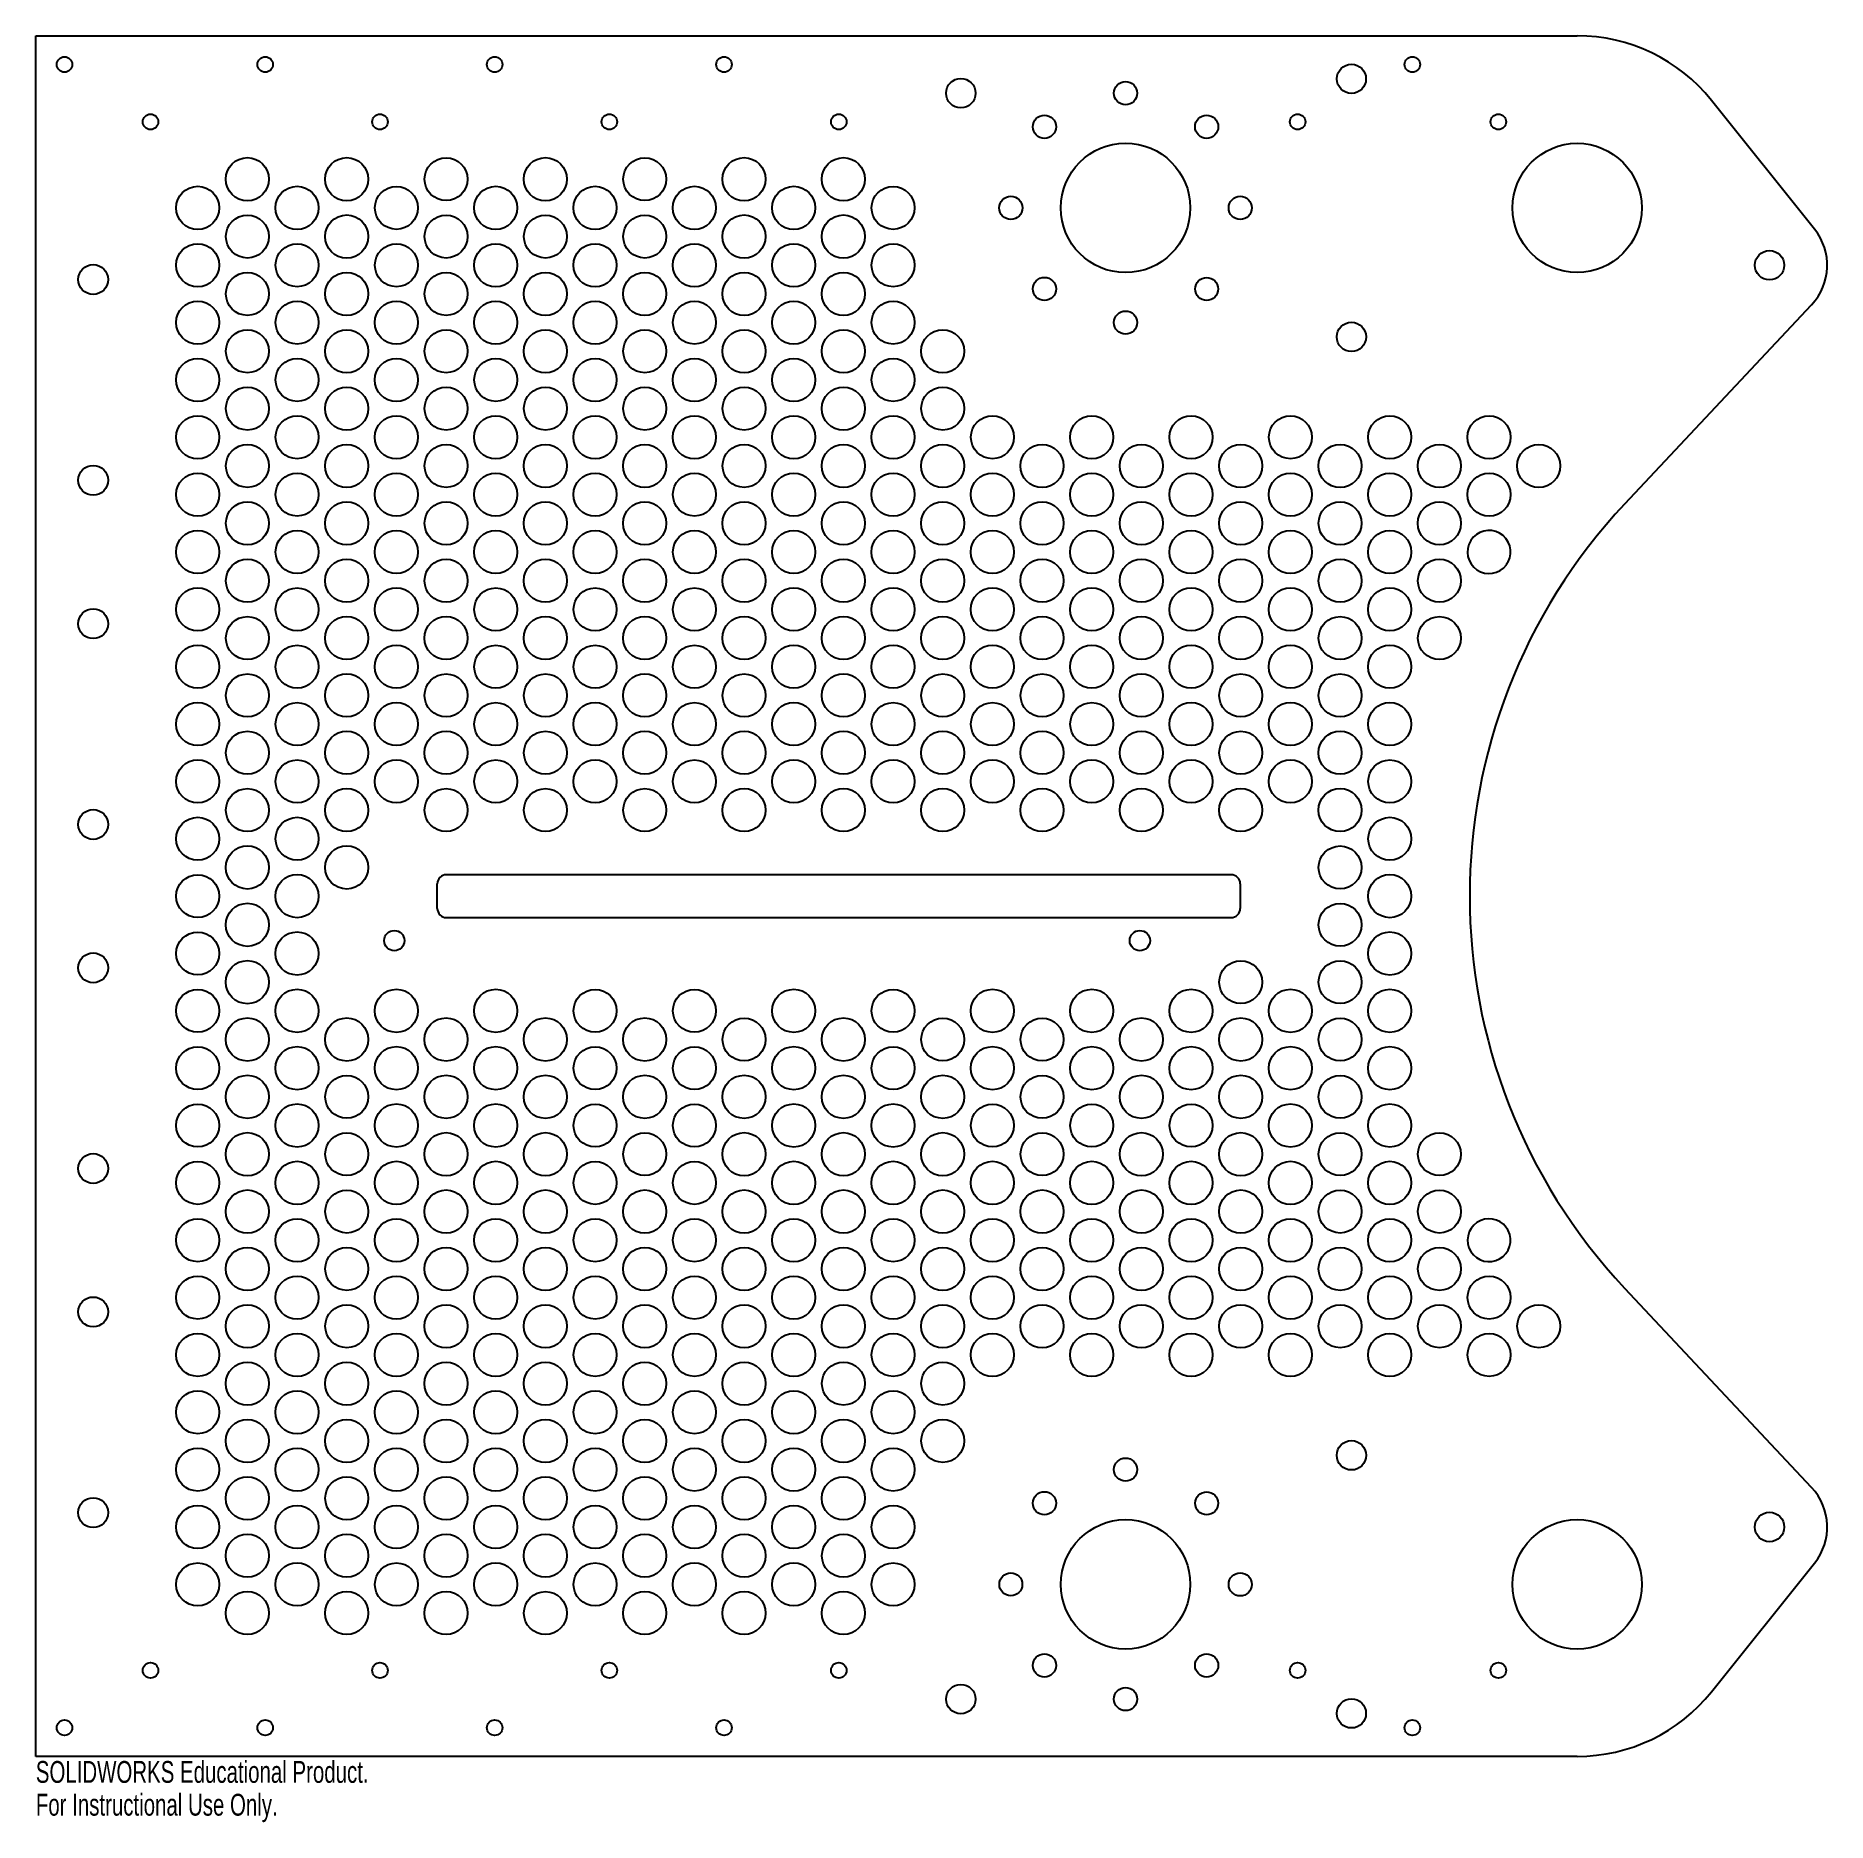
# Model space of a CAD drawing. Header units: inches. Extents: x -8.5 to 7.1, y -8.1 to 7.5.
import ezdxf

# ---------------------------------------------------------------- set-up
doc = ezdxf.new("R2010")
doc.units = ezdxf.units.IN
doc.header["$MEASUREMENT"] = 0
doc.styles.add('SLDTEXTSTYLE0', font='TXT', dxfattribs={"width": 0.7})

msp = doc.modelspace()

# ---------------------------------------------------------------- linework, layer by layer
at = {"color": 7, "linetype": 'Continuous', "lineweight": 25}
for p, q in [((-8.5, -7.5), (-8.5, 7.5)), ((-8.5, 7.5), (4.937, 7.5)), ((7.007, 5.814), (6.108, 6.937)), ((5.353, 3.42), (6.981, 5.156)), ((-4.92, 0.188), (1.92, 0.188)), ((-5, -0.107), (-5, 0.107)), ((2, 0.107), (2, -0.107)), ((1.92, -0.188), (-4.92, -0.188)), ((6.981, -5.156), (5.353, -3.42)), ((6.108, -6.937), (7.007, -5.814)), ((4.937, -7.5), (-8.5, -7.5))]:
    msp.add_line(p, q, dxfattribs=at)
for centre, radius in [((-8.25, 7.25), 0.0675), ((-6.5, 7.25), 0.0675), ((-4.5, 7.25), 0.0675), ((-2.5, 7.25), 0.0675), ((2.969, 7.125), 0.127), ((3.5, 7.25), 0.0675), ((-0.436, 7), 0.128), ((1, 7), 0.101), ((-7.5, 6.75), 0.0675), ((-5.5, 6.75), 0.0675), ((-3.5, 6.75), 0.0675), ((-1.5, 6.75), 0.0675), ((0.293, 6.707), 0.101), ((1.707, 6.707), 0.101), ((2.5, 6.75), 0.0675), ((4.25, 6.75), 0.0675), ((1, 6), 0.564), ((4.937, 6), 0.563), ((-6.656, 6.25), 0.188), ((-5.79, 6.25), 0.188), ((-4.924, 6.25), 0.187), ((-4.058, 6.25), 0.188), ((-3.192, 6.25), 0.187), ((-2.326, 6.25), 0.188), ((-1.46, 6.25), 0.188), ((-7.089, 6), 0.188), ((-6.223, 6), 0.188), ((-5.357, 6), 0.187), ((-4.491, 6), 0.188), ((-3.625, 6), 0.188), ((-2.759, 6), 0.188), ((-1.893, 6), 0.188), ((-1.027, 6), 0.187), ((0, 6), 0.101), ((2, 6), 0.101), ((-6.656, 5.75), 0.187), ((-5.79, 5.75), 0.188), ((-4.924, 5.75), 0.187), ((-4.058, 5.75), 0.187), ((-3.192, 5.75), 0.187), ((-2.326, 5.75), 0.188), ((-1.46, 5.75), 0.188), ((-7.089, 5.5), 0.188), ((-6.223, 5.5), 0.187), ((-5.357, 5.5), 0.187), ((-4.491, 5.5), 0.188), ((-3.625, 5.5), 0.188), ((-2.759, 5.5), 0.188), ((-1.893, 5.5), 0.188), ((-1.027, 5.5), 0.187), ((6.614, 5.5), 0.128), ((-8, 5.375), 0.13), ((-6.656, 5.25), 0.187), ((-5.79, 5.25), 0.188), ((-4.924, 5.25), 0.187), ((-4.058, 5.25), 0.188), ((-3.192, 5.25), 0.188), ((-2.326, 5.25), 0.188), ((-1.46, 5.25), 0.188), ((0.293, 5.293), 0.101), ((1.707, 5.293), 0.1), ((-7.089, 5), 0.188), ((-6.223, 5), 0.187), ((-5.357, 5), 0.188), ((-4.491, 5), 0.188), ((-3.625, 5), 0.188), ((-2.759, 5), 0.187), ((-1.893, 5), 0.188), ((-1.027, 5), 0.187), ((1, 5), 0.101), ((2.969, 4.875), 0.128), ((-6.656, 4.75), 0.187), ((-5.79, 4.75), 0.188), ((-4.924, 4.75), 0.187), ((-4.058, 4.75), 0.188), ((-3.192, 4.75), 0.187), ((-2.326, 4.75), 0.188), ((-1.46, 4.75), 0.188), ((-0.594, 4.75), 0.188), ((-7.089, 4.5), 0.188), ((-6.223, 4.5), 0.187), ((-5.357, 4.5), 0.188), ((-4.491, 4.5), 0.187), ((-3.625, 4.5), 0.188), ((-2.759, 4.5), 0.188), ((-1.893, 4.5), 0.188), ((-1.027, 4.5), 0.187), ((-6.656, 4.25), 0.187), ((-5.79, 4.25), 0.188), ((-4.924, 4.25), 0.187), ((-4.058, 4.25), 0.187), ((-3.192, 4.25), 0.187), ((-2.326, 4.25), 0.187), ((-1.46, 4.25), 0.188), ((-0.594, 4.25), 0.187), ((-7.089, 4), 0.188), ((-6.223, 4), 0.187), ((-5.357, 4), 0.188), ((-4.491, 4), 0.188), ((-3.625, 4), 0.188), ((-2.759, 4), 0.188), ((-1.893, 4), 0.188), ((-1.027, 4), 0.188), ((-0.161, 4), 0.187), ((0.705, 4), 0.188), ((1.571, 4), 0.188), ((2.437, 4), 0.187), ((3.303, 4), 0.188), ((4.169, 4), 0.188), ((-6.656, 3.75), 0.187), ((-5.79, 3.75), 0.188), ((-4.924, 3.75), 0.187), ((-4.058, 3.75), 0.188), ((-3.192, 3.75), 0.188), ((-2.326, 3.75), 0.187), ((-1.46, 3.75), 0.188), ((-0.594, 3.75), 0.188), ((0.272, 3.75), 0.188), ((1.138, 3.75), 0.188), ((2.004, 3.75), 0.188), ((2.87, 3.75), 0.188), ((3.736, 3.75), 0.188), ((4.602, 3.75), 0.188), ((-8, 3.625), 0.13), ((-7.089, 3.5), 0.188), ((-6.223, 3.5), 0.187), ((-5.357, 3.5), 0.188), ((-4.491, 3.5), 0.188), ((-3.625, 3.5), 0.188), ((-2.759, 3.5), 0.187), ((-1.893, 3.5), 0.188), ((-1.027, 3.5), 0.188), ((-0.161, 3.5), 0.188), ((0.705, 3.5), 0.188), ((1.571, 3.5), 0.188), ((2.437, 3.5), 0.188), ((3.303, 3.5), 0.188), ((4.169, 3.5), 0.188), ((-6.656, 3.25), 0.187), ((-5.79, 3.25), 0.188), ((-4.924, 3.25), 0.187), ((-4.058, 3.25), 0.188), ((-3.192, 3.25), 0.188), ((-2.326, 3.25), 0.188), ((-1.46, 3.25), 0.188), ((-0.594, 3.25), 0.188), ((0.272, 3.25), 0.188), ((1.138, 3.25), 0.188), ((2.004, 3.25), 0.188), ((2.87, 3.25), 0.187), ((3.736, 3.25), 0.188), ((-7.089, 3), 0.188), ((-6.223, 3), 0.187), ((-5.357, 3), 0.188), ((-4.491, 3), 0.188), ((-3.625, 3), 0.188), ((-2.759, 3), 0.187), ((-1.893, 3), 0.188), ((-1.027, 3), 0.188), ((-0.161, 3), 0.188), ((0.705, 3), 0.188), ((1.571, 3), 0.188), ((2.437, 3), 0.188), ((3.303, 3), 0.188), ((-6.656, 2.75), 0.187), ((-5.79, 2.75), 0.188), ((-4.924, 2.75), 0.187), ((-4.058, 2.75), 0.188), ((-3.192, 2.75), 0.188), ((-2.326, 2.75), 0.188), ((-1.46, 2.75), 0.188), ((-0.594, 2.75), 0.188), ((0.272, 2.75), 0.188), ((1.138, 2.75), 0.188), ((2.004, 2.75), 0.188), ((2.87, 2.75), 0.187), ((3.736, 2.75), 0.187), ((-7.089, 2.5), 0.188), ((-6.223, 2.5), 0.187), ((-5.357, 2.5), 0.188), ((-4.491, 2.5), 0.187), ((-3.625, 2.5), 0.187), ((-2.759, 2.5), 0.187), ((-1.893, 2.5), 0.188), ((-1.027, 2.5), 0.188), ((-0.161, 2.5), 0.188), ((0.705, 2.5), 0.188), ((1.571, 2.5), 0.188), ((2.437, 2.5), 0.188), ((3.303, 2.5), 0.188), ((-8, 2.375), 0.13), ((-6.656, 2.25), 0.187), ((-5.79, 2.25), 0.188), ((-4.924, 2.25), 0.188), ((-4.058, 2.25), 0.188), ((-3.192, 2.25), 0.188), ((-2.326, 2.25), 0.188), ((-1.46, 2.25), 0.188), ((-0.594, 2.25), 0.188), ((0.272, 2.25), 0.188), ((1.138, 2.25), 0.188), ((2.004, 2.25), 0.188), ((2.87, 2.25), 0.187), ((3.736, 2.25), 0.187), ((-7.089, 2), 0.188), ((-6.223, 2), 0.187), ((-5.357, 2), 0.188), ((-4.491, 2), 0.187), ((-3.625, 2), 0.187), ((-2.759, 2), 0.187), ((-1.893, 2), 0.188), ((-1.027, 2), 0.188), ((-0.161, 2), 0.188), ((0.705, 2), 0.188), ((1.571, 2), 0.188), ((2.437, 2), 0.188), ((3.303, 2), 0.188), ((-6.656, 1.75), 0.187), ((-5.79, 1.75), 0.188), ((-4.924, 1.75), 0.187), ((-4.058, 1.75), 0.187), ((-3.192, 1.75), 0.188), ((-2.326, 1.75), 0.187), ((-1.46, 1.75), 0.188), ((-0.594, 1.75), 0.187), ((0.272, 1.75), 0.187), ((1.138, 1.75), 0.188), ((2.004, 1.75), 0.187), ((2.87, 1.75), 0.187), ((-7.089, 1.5), 0.188), ((-6.223, 1.5), 0.187), ((-5.357, 1.5), 0.188), ((-4.491, 1.5), 0.187), ((-3.625, 1.5), 0.188), ((-2.759, 1.5), 0.187), ((-1.893, 1.5), 0.188), ((-1.027, 1.5), 0.187), ((-0.161, 1.5), 0.187), ((0.705, 1.5), 0.187), ((1.571, 1.5), 0.188), ((2.437, 1.5), 0.188), ((3.303, 1.5), 0.188), ((-6.656, 1.25), 0.187), ((-5.79, 1.25), 0.188), ((-4.924, 1.25), 0.188), ((-4.058, 1.25), 0.187), ((-3.192, 1.25), 0.188), ((-2.326, 1.25), 0.188), ((-1.46, 1.25), 0.188), ((-0.594, 1.25), 0.188), ((0.272, 1.25), 0.188), ((1.138, 1.25), 0.188), ((2.004, 1.25), 0.187), ((2.87, 1.25), 0.188), ((-7.089, 1), 0.188), ((-6.223, 1), 0.187), ((-5.357, 1), 0.188), ((-4.491, 1), 0.187), ((-3.625, 1), 0.188), ((-2.759, 1), 0.187), ((-1.893, 1), 0.188), ((-1.027, 1), 0.188), ((-0.161, 1), 0.188), ((0.705, 1), 0.188), ((1.571, 1), 0.188), ((2.437, 1), 0.188), ((3.303, 1), 0.187), ((-6.656, 0.75), 0.187), ((-5.79, 0.75), 0.188), ((-4.924, 0.75), 0.187), ((-4.058, 0.75), 0.187), ((-3.192, 0.75), 0.187), ((-2.326, 0.75), 0.188), ((-1.46, 0.75), 0.188), ((-0.594, 0.75), 0.188), ((0.272, 0.75), 0.188), ((1.138, 0.75), 0.188), ((2.004, 0.75), 0.188), ((2.87, 0.75), 0.188), ((-8, 0.625), 0.13), ((-7.089, 0.5), 0.187), ((-6.223, 0.5), 0.187), ((3.303, 0.5), 0.187), ((-6.656, 0.25), 0.188), ((-5.79, 0.25), 0.188), ((2.87, 0.25), 0.187), ((-7.089, 0), 0.187), ((-6.223, 0), 0.188), ((3.303, 0), 0.188), ((-6.656, -0.25), 0.188), ((2.87, -0.25), 0.187), ((-5.375, -0.388), 0.0885), ((1.125, -0.388), 0.0885), ((-7.089, -0.5), 0.187), ((-6.223, -0.5), 0.188), ((3.303, -0.5), 0.188), ((-8, -0.625), 0.13), ((-6.656, -0.75), 0.188), ((2.004, -0.75), 0.187), ((2.87, -0.75), 0.187), ((-7.089, -1), 0.187), ((-6.223, -1), 0.188), ((-5.357, -1), 0.188), ((-4.491, -1), 0.188), ((-3.625, -1), 0.187), ((-2.759, -1), 0.187), ((-1.893, -1), 0.188), ((-1.027, -1), 0.187), ((-0.161, -1), 0.188), ((0.705, -1), 0.188), ((1.571, -1), 0.188), ((2.437, -1), 0.188), ((3.303, -1), 0.188), ((-6.656, -1.25), 0.188), ((-5.79, -1.25), 0.188), ((-4.924, -1.25), 0.188), ((-4.058, -1.25), 0.188), ((-3.192, -1.25), 0.188), ((-2.326, -1.25), 0.187), ((-1.46, -1.25), 0.188), ((-0.594, -1.25), 0.187), ((0.272, -1.25), 0.187), ((1.138, -1.25), 0.188), ((2.004, -1.25), 0.188), ((2.87, -1.25), 0.187), ((-7.089, -1.5), 0.187), ((-6.223, -1.5), 0.188), ((-5.357, -1.5), 0.188), ((-4.491, -1.5), 0.188), ((-3.625, -1.5), 0.187), ((-2.759, -1.5), 0.187), ((-1.893, -1.5), 0.188), ((-1.027, -1.5), 0.187), ((-0.161, -1.5), 0.188), ((0.705, -1.5), 0.188), ((1.571, -1.5), 0.188), ((2.437, -1.5), 0.188), ((3.303, -1.5), 0.188), ((-6.656, -1.75), 0.188), ((-5.79, -1.75), 0.187), ((-4.924, -1.75), 0.188), ((-4.058, -1.75), 0.188), ((-3.192, -1.75), 0.188), ((-2.326, -1.75), 0.188), ((-1.46, -1.75), 0.188), ((-0.594, -1.75), 0.188), ((0.272, -1.75), 0.187), ((1.138, -1.75), 0.188), ((2.004, -1.75), 0.188), ((2.87, -1.75), 0.187), ((-7.089, -2), 0.187), ((-6.223, -2), 0.188), ((-5.357, -2), 0.188), ((-4.491, -2), 0.188), ((-3.625, -2), 0.187), ((-2.759, -2), 0.187), ((-1.893, -2), 0.188), ((-1.027, -2), 0.188), ((-0.161, -2), 0.187), ((0.705, -2), 0.187), ((1.571, -2), 0.187), ((2.437, -2), 0.188), ((3.303, -2), 0.188), ((-6.656, -2.25), 0.188), ((-5.79, -2.25), 0.187), ((-4.924, -2.25), 0.188), ((-4.058, -2.25), 0.188), ((-3.192, -2.25), 0.187), ((-2.326, -2.25), 0.188), ((-1.46, -2.25), 0.188), ((-0.594, -2.25), 0.188), ((0.272, -2.25), 0.187), ((1.138, -2.25), 0.188), ((2.004, -2.25), 0.188), ((2.87, -2.25), 0.187), ((3.736, -2.25), 0.187), ((-8, -2.375), 0.13), ((-7.089, -2.5), 0.187), ((-6.223, -2.5), 0.188), ((-5.357, -2.5), 0.188), ((-4.491, -2.5), 0.188), ((-3.625, -2.5), 0.187), ((-2.759, -2.5), 0.187), ((-1.893, -2.5), 0.188), ((-1.027, -2.5), 0.188), ((-0.161, -2.5), 0.188), ((0.705, -2.5), 0.188), ((1.571, -2.5), 0.188), ((2.437, -2.5), 0.188), ((3.303, -2.5), 0.188), ((-6.656, -2.75), 0.188), ((-5.79, -2.75), 0.187), ((-4.924, -2.75), 0.188), ((-4.058, -2.75), 0.188), ((-3.192, -2.75), 0.188), ((-2.326, -2.75), 0.188), ((-1.46, -2.75), 0.188), ((-0.594, -2.75), 0.188), ((0.272, -2.75), 0.188), ((1.138, -2.75), 0.188), ((2.004, -2.75), 0.188), ((2.87, -2.75), 0.187), ((3.736, -2.75), 0.187), ((-7.089, -3), 0.187), ((-6.223, -3), 0.188), ((-5.357, -3), 0.188), ((-4.491, -3), 0.188), ((-3.625, -3), 0.187), ((-2.759, -3), 0.187), ((-1.893, -3), 0.188), ((-1.027, -3), 0.187), ((-0.161, -3), 0.188), ((0.705, -3), 0.188), ((1.571, -3), 0.188), ((2.437, -3), 0.188), ((3.303, -3), 0.188), ((-6.656, -3.25), 0.188), ((-5.79, -3.25), 0.187), ((-4.924, -3.25), 0.188), ((-4.058, -3.25), 0.188), ((-3.192, -3.25), 0.188), ((-2.326, -3.25), 0.188), ((-1.46, -3.25), 0.188), ((-0.594, -3.25), 0.188), ((0.272, -3.25), 0.188), ((1.138, -3.25), 0.188), ((2.004, -3.25), 0.188), ((2.87, -3.25), 0.187), ((3.736, -3.25), 0.187), ((-7.089, -3.5), 0.187), ((-6.223, -3.5), 0.188), ((-5.357, -3.5), 0.188), ((-4.491, -3.5), 0.188), ((-3.625, -3.5), 0.187), ((-2.759, -3.5), 0.187), ((-1.893, -3.5), 0.188), ((-1.027, -3.5), 0.188), ((-0.161, -3.5), 0.188), ((0.705, -3.5), 0.188), ((1.571, -3.5), 0.188), ((2.437, -3.5), 0.188), ((3.303, -3.5), 0.188), ((4.169, -3.5), 0.187), ((-8, -3.625), 0.13), ((-6.656, -3.75), 0.188), ((-5.79, -3.75), 0.187), ((-4.924, -3.75), 0.188), ((-4.058, -3.75), 0.188), ((-3.192, -3.75), 0.188), ((-2.326, -3.75), 0.188), ((-1.46, -3.75), 0.188), ((-0.594, -3.75), 0.188), ((0.272, -3.75), 0.188), ((1.138, -3.75), 0.188), ((2.004, -3.75), 0.188), ((2.87, -3.75), 0.187), ((3.736, -3.75), 0.187), ((4.602, -3.75), 0.187), ((-7.089, -4), 0.187), ((-6.223, -4), 0.188), ((-5.357, -4), 0.188), ((-4.491, -4), 0.188), ((-3.625, -4), 0.187), ((-2.759, -4), 0.187), ((-1.893, -4), 0.188), ((-1.027, -4), 0.187), ((-0.161, -4), 0.188), ((0.705, -4), 0.188), ((1.571, -4), 0.188), ((2.437, -4), 0.188), ((3.303, -4), 0.188), ((4.169, -4), 0.187), ((-6.656, -4.25), 0.188), ((-5.79, -4.25), 0.188), ((-4.924, -4.25), 0.188), ((-4.058, -4.25), 0.188), ((-3.192, -4.25), 0.188), ((-2.326, -4.25), 0.188), ((-1.46, -4.25), 0.187), ((-0.594, -4.25), 0.187), ((-7.089, -4.5), 0.187), ((-6.223, -4.5), 0.188), ((-5.357, -4.5), 0.188), ((-4.491, -4.5), 0.188), ((-3.625, -4.5), 0.187), ((-2.759, -4.5), 0.187), ((-1.893, -4.5), 0.188), ((-1.027, -4.5), 0.187), ((-6.656, -4.75), 0.188), ((-5.79, -4.75), 0.188), ((-4.924, -4.75), 0.188), ((-4.058, -4.75), 0.188), ((-3.192, -4.75), 0.188), ((-2.326, -4.75), 0.188), ((-1.46, -4.75), 0.188), ((-0.594, -4.75), 0.187), ((-7.089, -5), 0.187), ((-6.223, -5), 0.188), ((-5.357, -5), 0.188), ((-4.491, -5), 0.188), ((-3.625, -5), 0.187), ((-2.759, -5), 0.187), ((-1.893, -5), 0.188), ((-1.027, -5), 0.187), ((2.969, -4.875), 0.128), ((1, -5), 0.101), ((-6.656, -5.25), 0.188), ((-5.79, -5.25), 0.187), ((-4.924, -5.25), 0.188), ((-4.058, -5.25), 0.188), ((-3.192, -5.25), 0.188), ((-2.326, -5.25), 0.188), ((-1.46, -5.25), 0.188), ((-8, -5.375), 0.13), ((0.293, -5.293), 0.101), ((1.707, -5.293), 0.1), ((-7.089, -5.5), 0.187), ((-6.223, -5.5), 0.188), ((-5.357, -5.5), 0.188), ((-4.491, -5.5), 0.188), ((-3.625, -5.5), 0.187), ((-2.759, -5.5), 0.187), ((-1.893, -5.5), 0.188), ((-1.027, -5.5), 0.187), ((1, -6), 0.564), ((4.937, -6), 0.564), ((6.614, -5.5), 0.128), ((-6.656, -5.75), 0.188), ((-5.79, -5.75), 0.188), ((-4.924, -5.75), 0.188), ((-4.058, -5.75), 0.188), ((-3.192, -5.75), 0.188), ((-2.326, -5.75), 0.188), ((-1.46, -5.75), 0.187), ((-7.089, -6), 0.187), ((-6.223, -6), 0.188), ((-5.357, -6), 0.187), ((-4.491, -6), 0.188), ((-3.625, -6), 0.187), ((-2.759, -6), 0.188), ((-1.893, -6), 0.188), ((-1.027, -6), 0.187), ((0, -6), 0.1), ((2, -6), 0.101), ((-6.656, -6.25), 0.188), ((-5.79, -6.25), 0.188), ((-4.924, -6.25), 0.188), ((-4.058, -6.25), 0.187), ((-3.192, -6.25), 0.188), ((-2.326, -6.25), 0.188), ((-1.46, -6.25), 0.188), ((-7.5, -6.75), 0.0675), ((-5.5, -6.75), 0.0675), ((-3.5, -6.75), 0.0675), ((-1.5, -6.75), 0.0675), ((0.293, -6.707), 0.101), ((1.707, -6.707), 0.101), ((2.5, -6.75), 0.0675), ((4.25, -6.75), 0.0675), ((-0.436, -7), 0.128), ((1, -7), 0.101), ((2.969, -7.125), 0.127), ((-8.25, -7.25), 0.0675), ((-6.5, -7.25), 0.0675), ((-4.5, -7.25), 0.0675), ((-2.5, -7.25), 0.0675), ((3.5, -7.25), 0.0675)]:
    msp.add_circle(centre, radius, dxfattribs=at)
for centre, radius, start, end in [((4.937, 6), 1.5, 38.6482, 90), ((6.614, 5.5), 0.503, 316.8432, 38.6482), ((9, 0), 5, 136.8432, 223.1568), ((4.169, 3), 0.188, 332.9712, 323.3506), ((4.169, 3), 0.187, 323.3506, 332.9712), ((-4.92, 0.107), 0.08, 90, 180), ((1.92, 0.107), 0.08, 0, 90), ((-4.92, -0.107), 0.08, 180, 270), ((1.92, -0.107), 0.08, 270, 0), ((4.169, -3), 0.187, 36.6494, 27.0288), ((4.169, -3), 0.187, 27.0288, 36.6494), ((6.614, -5.5), 0.503, 321.3518, 43.1568), ((4.937, -6), 1.5, 270, 321.3518)]:
    msp.add_arc(centre, radius, start, end, dxfattribs=at)

# ---------------------------------------------------------------- texts
at = {"color": 7, "linetype": 'Continuous', "char_height": 0.1903, "attachment_point": 1, "style": 'SLDTEXTSTYLE0'}
for s, insert in [('SOLIDWORKS Educational Product.', (-8.5, -7.54)), ('For Instructional Use Only.', (-8.5, -7.826))]:
    msp.add_mtext(s, dxfattribs=dict(at, insert=insert))

doc.saveas('drawing.dxf')
